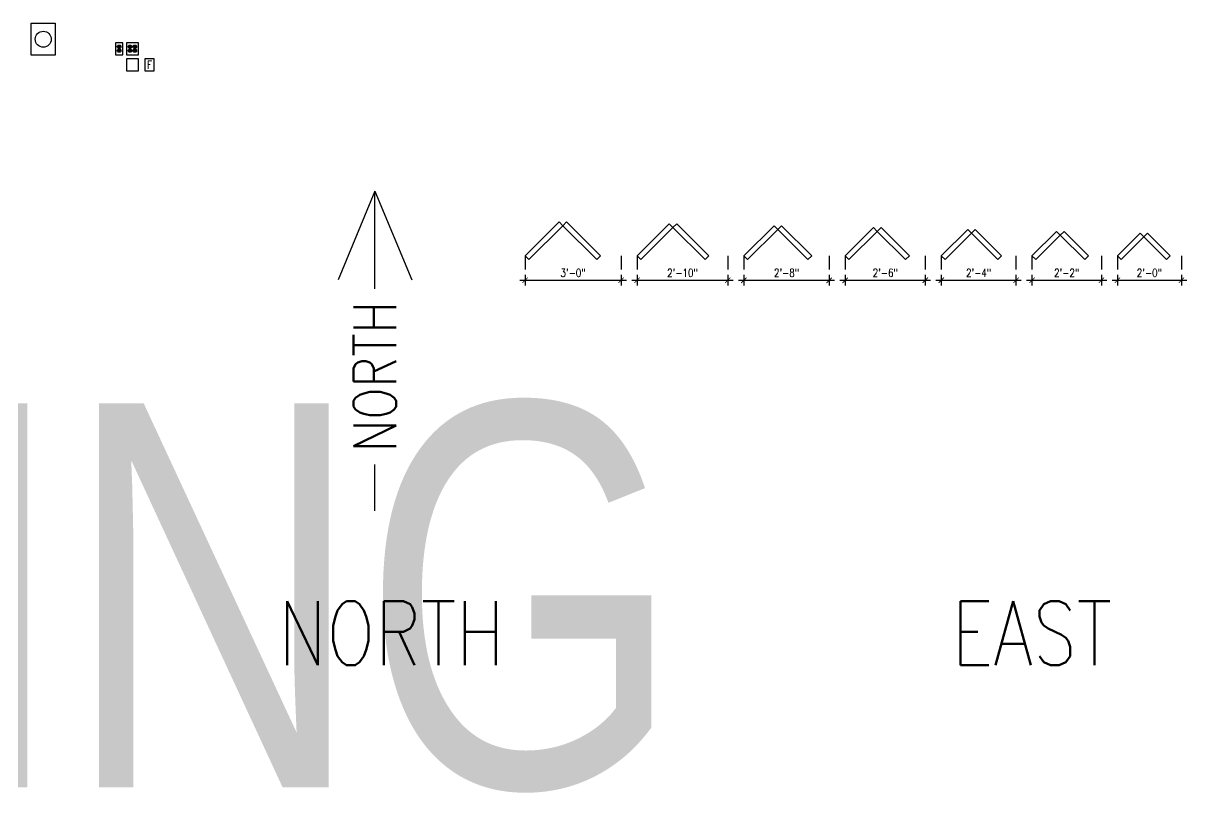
# Model space of a CAD drawing. Header units: inches. Extents: x -39 to 813, y -196 to 380.
# Drawn here: x 376.5 to 812.6, y -196.3 to 92.4 of the extents above; entities that cross this region are included whole.
import ezdxf
from ezdxf.enums import TextEntityAlignment as Align

# ---------------------------------------------------------------- set-up
doc = ezdxf.new("R2018")
doc.units = ezdxf.units.IN
doc.header["$LTSCALE"] = 0.5
doc.header["$MEASUREMENT"] = 0
doc.layers.get('Defpoints').update_dxf_attribs({"color": 27})
doc.layers.add('AB-DOOR', color=1, linetype='Continuous')
doc.layers.add('AB-ELEC', color=210, linetype='Continuous')
doc.layers.add('G-Anno-Nplt', color=4, linetype='Continuous', plot=False)
doc.styles.get("Standard").update_dxf_attribs({"font": 'romans.shx', "width": 0.8})
doc.dimstyles.new('3-8', dxfattribs={"dimscale": 32, "dimtxt": 0.09375, "dimasz": 0.0625, "dimexe": 0.0625, "dimexo": 0.0625, "dimgap": 0.03125, "dimtad": 1, "dimdec": 4, "dimzin": 3, "dimdsep": 46, "dimlunit": 4, "dimtxsty": 'Standard', "dimblk": 'ARCHTICK', "dimcen": 0.09375, "dimdle": 0.0625, "dimclrd": 2, "dimclre": 2, "dimclrt": 256, "dimazin": 2, "dimtfac": 0.75, "dimtdec": 4, "dimtmove": 1, "dimatfit": 2, "dimfxl": 1, "dimfrac": 2, "dimtolj": 1, "dimtzin": 0, "dimarcsym": 0})

# ---------------------------------------------------------------- blocks, each defined once
blk = doc.blocks.new('*U24')
at = {"lineweight": 30, "width": 0.8, "flags": 104}
blk.add_attdef('ELEVATION', text='', height=0.0938, dxfattribs=at).set_placement((0.1464, 0.0464), align=Align.BOTTOM_LEFT)
blk.add_attdef('ELEV_DESC', text='', height=0.0938, dxfattribs=at).set_placement((0.1464, -0.0464), align=Align.TOP_LEFT)
blk = doc.blocks.new('SiteNorth')
for p, q in [((0, 60), (-13.78, 26.74)), ((0, 60), (13.78, 26.74)), ((0, 23.36), (0, 60)), ((0, -60), (0, -42.54))]:
    blk.add_line(p, q)
at = {"width": 0.8}
blk.add_text('NORTH', height=16, rotation=90, dxfattribs=at).set_placement((0, -9.59), align=Align.MIDDLE_CENTER)
blk = doc.blocks.new('MeterElevation')
blk.add_lwpolyline([(-4.5, 6), (4.5, 6), (4.5, -6), (-4.5, -6)], close=True)
blk.add_circle((0, 0), 3)
blk = doc.blocks.new('_ArchTick')
at = {"color": 0, "linetype": 'ByBlock', "const_width": 0.15}
blk.add_lwpolyline([(-0.5, -0.5), (0.5, 0.5)], dxfattribs=at)
blk = doc.blocks.new('*D91')
at = {"color": 2, "lineweight": -2, "transparency": 16777216}
for p, q in [((562.57, -4.05), (602.57, -4.05)), ((564.57, -2), (564.57, -6.05)), ((600.57, -2), (600.57, -6.05))]:
    blk.add_line(p, q, dxfattribs=at)
at = {"layer": 'Defpoints', "color": 0, "transparency": 16777216}
for p in [(564.57, 0), (600.57, 0), (600.57, -4.05)]:
    blk.add_point(p, dxfattribs=at)
at = {"color": 2, "lineweight": -2, "transparency": 16777216, "xscale": 2, "yscale": 2, "zscale": 2, "rotation": 180}
blk.add_blockref('_ArchTick', (564.57, -4.05), dxfattribs=at)
at = {"color": 2, "lineweight": -2, "transparency": 16777216, "xscale": 2, "yscale": 2, "zscale": 2}
blk.add_blockref('_ArchTick', (600.57, -4.05), dxfattribs=at)
at = {"transparency": 16777216, "insert": (582.57, -1.26), "char_height": 3, "attachment_point": 5}
blk.add_mtext('\\A1;3\'-0"', dxfattribs=at)
blk = doc.blocks.new('*D92')
at = {"color": 2, "lineweight": -2, "transparency": 16777216}
for p, q in [((604.57, -4.05), (642.57, -4.05)), ((606.57, -2), (606.57, -6.05)), ((640.57, -2), (640.57, -6.05))]:
    blk.add_line(p, q, dxfattribs=at)
at = {"layer": 'Defpoints', "color": 0, "transparency": 16777216}
for p in [(606.57, 0), (640.57, 0), (640.57, -4.05)]:
    blk.add_point(p, dxfattribs=at)
at = {"color": 2, "lineweight": -2, "transparency": 16777216, "xscale": 2, "yscale": 2, "zscale": 2, "rotation": 180}
blk.add_blockref('_ArchTick', (606.57, -4.05), dxfattribs=at)
at = {"color": 2, "lineweight": -2, "transparency": 16777216, "xscale": 2, "yscale": 2, "zscale": 2}
blk.add_blockref('_ArchTick', (640.57, -4.05), dxfattribs=at)
at = {"transparency": 16777216, "insert": (623.57, -1.26), "char_height": 3, "attachment_point": 5}
blk.add_mtext('\\A1;2\'-10"', dxfattribs=at)
blk = doc.blocks.new('*D93')
at = {"color": 2, "lineweight": -2, "transparency": 16777216}
for p, q in [((644.57, -4.05), (680.57, -4.05)), ((646.57, -2), (646.57, -6.05)), ((678.57, -2), (678.57, -6.05))]:
    blk.add_line(p, q, dxfattribs=at)
at = {"layer": 'Defpoints', "color": 0, "transparency": 16777216}
for p in [(646.57, 0), (678.57, 0), (678.57, -4.05)]:
    blk.add_point(p, dxfattribs=at)
at = {"color": 2, "lineweight": -2, "transparency": 16777216, "xscale": 2, "yscale": 2, "zscale": 2, "rotation": 180}
blk.add_blockref('_ArchTick', (646.57, -4.05), dxfattribs=at)
at = {"color": 2, "lineweight": -2, "transparency": 16777216, "xscale": 2, "yscale": 2, "zscale": 2}
blk.add_blockref('_ArchTick', (678.57, -4.05), dxfattribs=at)
at = {"transparency": 16777216, "insert": (662.57, -1.26), "char_height": 3, "attachment_point": 5}
blk.add_mtext('\\A1;2\'-8"', dxfattribs=at)
blk = doc.blocks.new('*D94')
at = {"color": 2, "lineweight": -2, "transparency": 16777216}
for p, q in [((682.57, -4.05), (716.57, -4.05)), ((684.57, -2), (684.57, -6.05)), ((714.57, -2), (714.57, -6.05))]:
    blk.add_line(p, q, dxfattribs=at)
at = {"layer": 'Defpoints', "color": 0, "transparency": 16777216}
for p in [(684.57, 0), (714.57, 0), (714.57, -4.05)]:
    blk.add_point(p, dxfattribs=at)
at = {"color": 2, "lineweight": -2, "transparency": 16777216, "xscale": 2, "yscale": 2, "zscale": 2, "rotation": 180}
blk.add_blockref('_ArchTick', (684.57, -4.05), dxfattribs=at)
at = {"color": 2, "lineweight": -2, "transparency": 16777216, "xscale": 2, "yscale": 2, "zscale": 2}
blk.add_blockref('_ArchTick', (714.57, -4.05), dxfattribs=at)
at = {"transparency": 16777216, "insert": (699.57, -1.26), "char_height": 3, "attachment_point": 5}
blk.add_mtext('\\A1;2\'-6"', dxfattribs=at)
blk = doc.blocks.new('*D95')
at = {"color": 2, "lineweight": -2, "transparency": 16777216}
for p, q in [((718.57, -4.05), (750.57, -4.05)), ((720.57, -2), (720.57, -6.05)), ((748.57, -2), (748.57, -6.05))]:
    blk.add_line(p, q, dxfattribs=at)
at = {"layer": 'Defpoints', "color": 0, "transparency": 16777216}
for p in [(720.57, 0), (748.57, 0), (748.57, -4.05)]:
    blk.add_point(p, dxfattribs=at)
at = {"color": 2, "lineweight": -2, "transparency": 16777216, "xscale": 2, "yscale": 2, "zscale": 2, "rotation": 180}
blk.add_blockref('_ArchTick', (720.57, -4.05), dxfattribs=at)
at = {"color": 2, "lineweight": -2, "transparency": 16777216, "xscale": 2, "yscale": 2, "zscale": 2}
blk.add_blockref('_ArchTick', (748.57, -4.05), dxfattribs=at)
at = {"transparency": 16777216, "insert": (734.57, -1.26), "char_height": 3, "attachment_point": 5}
blk.add_mtext('\\A1;2\'-4"', dxfattribs=at)
blk = doc.blocks.new('*D96')
at = {"color": 2, "lineweight": -2, "transparency": 16777216}
for p, q in [((752.57, -4.05), (782.57, -4.05)), ((754.57, -2), (754.57, -6.05)), ((780.57, -2), (780.57, -6.05))]:
    blk.add_line(p, q, dxfattribs=at)
at = {"layer": 'Defpoints', "color": 0, "transparency": 16777216}
for p in [(754.57, 0), (780.57, 0), (780.57, -4.05)]:
    blk.add_point(p, dxfattribs=at)
at = {"color": 2, "lineweight": -2, "transparency": 16777216, "xscale": 2, "yscale": 2, "zscale": 2, "rotation": 180}
blk.add_blockref('_ArchTick', (754.57, -4.05), dxfattribs=at)
at = {"color": 2, "lineweight": -2, "transparency": 16777216, "xscale": 2, "yscale": 2, "zscale": 2}
blk.add_blockref('_ArchTick', (780.57, -4.05), dxfattribs=at)
at = {"transparency": 16777216, "insert": (767.57, -1.26), "char_height": 3, "attachment_point": 5}
blk.add_mtext('\\A1;2\'-2"', dxfattribs=at)
blk = doc.blocks.new('*D97')
at = {"color": 2, "lineweight": -2, "transparency": 16777216}
for p, q in [((784.57, -4.05), (812.57, -4.05)), ((786.57, -2), (786.57, -6.05)), ((810.57, -2), (810.57, -6.05))]:
    blk.add_line(p, q, dxfattribs=at)
at = {"layer": 'Defpoints', "color": 0, "transparency": 16777216}
for p in [(786.57, 0), (810.57, 0), (810.57, -4.05)]:
    blk.add_point(p, dxfattribs=at)
at = {"color": 2, "lineweight": -2, "transparency": 16777216, "xscale": 2, "yscale": 2, "zscale": 2, "rotation": 180}
blk.add_blockref('_ArchTick', (786.57, -4.05), dxfattribs=at)
at = {"color": 2, "lineweight": -2, "transparency": 16777216, "xscale": 2, "yscale": 2, "zscale": 2}
blk.add_blockref('_ArchTick', (810.57, -4.05), dxfattribs=at)
at = {"transparency": 16777216, "insert": (798.57, -1.26), "char_height": 3, "attachment_point": 5}
blk.add_mtext('\\A1;2\'-0"', dxfattribs=at)
blk = doc.blocks.new('1 Gang Rcpt Face')
blk.add_wipeout([(-1.38, -2.25), (-1.38, 2.25), (1.37, 2.25), (1.37, -2.25)])
for p, q in [((-0.26, 1.09), (-0.31, 1.09)), ((-0.31, 1.09), (-0.31, 0.72)), ((-0.31, 0.72), (-0.26, 0.72)), ((-0.26, 0.72), (-0.26, 1.09)), ((-0.1, 0.5), (-0.1, 0.41)), ((0.1, 0.41), (-0.1, 0.41)), ((0.1, 0.5), (0.1, 0.41)), ((0.31, 1.06), (0.26, 1.06)), ((0.26, 1.06), (0.26, 0.75)), ((0.31, 0.75), (0.26, 0.75)), ((0.31, 0.75), (0.31, 1.06)), ((-0.26, -0.41), (-0.31, -0.41)), ((-0.31, -0.41), (-0.31, -0.78)), ((-0.31, -0.78), (-0.26, -0.78)), ((-0.26, -0.78), (-0.26, -0.41)), ((-0.1, -1), (-0.1, -1.09)), ((0.1, -1.09), (-0.1, -1.09)), ((0.1, -1), (0.1, -1.09)), ((0.31, -0.44), (0.26, -0.44)), ((0.26, -0.44), (0.26, -0.75)), ((0.31, -0.75), (0.26, -0.75)), ((0.31, -0.75), (0.31, -0.44))]:
    blk.add_line(p, q)
blk.add_lwpolyline([(-1.38, -2.25), (1.37, -2.25), (1.37, 2.25), (-1.38, 2.25)], close=True)
for points in [[(0.39, 1.31, -0.502069), (0.39, 0.19), (-0.39, 0.19, -0.502069), (-0.39, 1.31)], [(0.39, -0.19, -0.502069), (0.39, -1.31), (-0.39, -1.31, -0.502069), (-0.39, -0.19)]]:
    blk.add_lwpolyline(points, format="xyb", close=True)
at = {"extrusion": (0, 0, -1)}
for centre in [(0, 0.5), (0, -1)]:
    blk.add_ellipse(centre, major_axis=(0.0987, 0), ratio=0.99996, start_param=3.141593, end_param=6.283185, dxfattribs=at)
at = {"layer": 'Defpoints'}
blk.add_point((0, 0), dxfattribs=at)
blk = doc.blocks.new('2 Gang Rcpt Face')
blk.add_wipeout([(-2.28, -2.25), (-2.28, 2.25), (2.28, 2.25), (2.28, -2.25)])
for p, q in [((-1.17, 1.09), (-1.21, 1.09)), ((-1.21, 1.09), (-1.21, 0.72)), ((-1.21, 0.72), (-1.17, 0.72)), ((-1.17, 0.72), (-1.17, 1.09)), ((-1, 0.5), (-1, 0.41)), ((-0.81, 0.41), (-1, 0.41)), ((-0.81, 0.5), (-0.81, 0.41)), ((-0.6, 1.06), (-0.65, 1.06)), ((-0.65, 1.06), (-0.65, 0.75)), ((-0.6, 0.75), (-0.65, 0.75)), ((-0.6, 0.75), (-0.6, 1.06)), ((0.65, 1.09), (0.6, 1.09)), ((0.6, 1.09), (0.6, 0.72)), ((0.6, 0.72), (0.65, 0.72)), ((0.65, 0.72), (0.65, 1.09)), ((0.81, 0.5), (0.81, 0.41)), ((1, 0.41), (0.81, 0.41)), ((1, 0.5), (1, 0.41)), ((1.21, 1.06), (1.17, 1.06)), ((1.17, 1.06), (1.17, 0.75)), ((1.21, 0.75), (1.17, 0.75)), ((1.21, 0.75), (1.21, 1.06)), ((-1.17, -0.41), (-1.21, -0.41)), ((-1.21, -0.41), (-1.21, -0.78)), ((-1.21, -0.78), (-1.17, -0.78)), ((-1.17, -0.78), (-1.17, -0.41)), ((-1, -1), (-1, -1.09)), ((-0.81, -1.09), (-1, -1.09)), ((-0.81, -1), (-0.81, -1.09)), ((-0.6, -0.44), (-0.65, -0.44)), ((-0.65, -0.44), (-0.65, -0.75)), ((-0.6, -0.75), (-0.65, -0.75)), ((-0.6, -0.75), (-0.6, -0.44)), ((0.65, -0.41), (0.6, -0.41)), ((0.6, -0.41), (0.6, -0.78)), ((0.6, -0.78), (0.65, -0.78)), ((0.65, -0.78), (0.65, -0.41)), ((0.81, -1), (0.81, -1.09)), ((1, -1.09), (0.81, -1.09)), ((1, -1), (1, -1.09)), ((1.21, -0.44), (1.17, -0.44)), ((1.17, -0.44), (1.17, -0.75)), ((1.21, -0.75), (1.17, -0.75)), ((1.21, -0.75), (1.21, -0.44))]:
    blk.add_line(p, q)
blk.add_lwpolyline([(-2.28, -2.25), (2.28, -2.25), (2.28, 2.25), (-2.28, 2.25)], close=True)
for points in [[(-0.52, 1.31, -0.502069), (-0.52, 0.19), (-1.29, 0.19, -0.502069), (-1.29, 1.31)], [(1.29, 1.31, -0.502069), (1.29, 0.19), (0.52, 0.19, -0.502069), (0.52, 1.31)], [(-0.52, -0.19, -0.502069), (-0.52, -1.31), (-1.29, -1.31, -0.502069), (-1.29, -0.19)], [(1.29, -0.19, -0.502069), (1.29, -1.31), (0.52, -1.31, -0.502069), (0.52, -0.19)]]:
    blk.add_lwpolyline(points, format="xyb", close=True)
at = {"extrusion": (0, 0, -1)}
for centre in [(-0.91, 0.5), (0.91, 0.5), (-0.91, -1), (0.91, -1)]:
    blk.add_ellipse(centre, major_axis=(0.0987, 0), ratio=0.99996, start_param=3.141593, end_param=6.283185, dxfattribs=at)
at = {"layer": 'Defpoints'}
blk.add_point((0, 0), dxfattribs=at)
blk = doc.blocks.new('2 Gang J Box')
blk.add_wipeout([(-2.28125, -2.25), (-2.28125, 2.25), (2.28125, 2.25), (2.28125, -2.25)])
blk.add_lwpolyline([(-2.28125, -2.25), (2.28125, -2.25), (2.28125, 2.25), (-2.28125, 2.25)], close=True)
at = {"layer": 'Defpoints'}
blk.add_point((0, 0), dxfattribs=at)
blk = doc.blocks.new('FIRE PULL')
blk.add_wipeout([(-1.71, -2.25), (-1.71, 2.25), (1.71, 2.25), (1.71, -2.25)])
blk.add_lwpolyline([(-1.71, -2.25), (1.71, -2.25), (1.71, 2.25), (-1.71, 2.25)], close=True)
at = {"layer": 'Defpoints'}
blk.add_point((0, 0), dxfattribs=at)
at = {"width": 0.8}
blk.add_text('F', height=3, dxfattribs=at).set_placement((0, 0), align=Align.MIDDLE_CENTER)
blk = doc.blocks.new('ElevCardinalLabels')
at = {"layer": 'Defpoints', "width": 0.8}
for s, p in [('NORTH', (480, 0)), ('EAST', (720, 0))]:
    blk.add_text(s, height=24, dxfattribs=at).set_placement(p, align=Align.MIDDLE_CENTER)

msp = doc.modelspace()

# ---------------------------------------------------------------- linework, layer by layer
for p, q in [((564.56624, 5.11113), (564.56624, 0)), ((600.56624, 5.11113), (600.56624, 0)), ((606.56624, 5.11113), (606.56624, 0)), ((640.56624, 5.11113), (640.56624, 0)), ((646.56624, 5.11113), (646.56624, 0)), ((678.56624, 5.11113), (678.56624, 0)), ((684.56624, 5.11113), (684.56624, 0)), ((714.56624, 5.11113), (714.56624, 0)), ((720.56624, 5.11113), (720.56624, 0)), ((748.56624, 5.11113), (748.56624, 0)), ((754.56624, 5.11113), (754.56624, 0)), ((780.56624, 5.11113), (780.56624, 0)), ((786.56624, 5.11113), (786.56624, 0)), ((810.56624, 5.11113), (810.56624, 0))]:
    msp.add_line(p, q)
at = {"layer": 'AB-DOOR'}
for points in [[(564.56624, 5.11113), (577.29416, 17.83905), (578.70838, 16.42484), (565.98045, 3.69692)], [(592.85051, 5.11113), (580.12259, 17.83905), (578.70838, 16.42484), (591.4363, 3.69692)], [(606.56624, 5.11113), (618.58706, 17.13194), (620.00127, 15.71773), (607.98045, 3.69692)], [(633.4363, 5.11113), (621.41548, 17.13194), (620.00127, 15.71773), (632.02208, 3.69692)], [(646.56624, 5.11113), (657.87995, 16.42484), (659.29416, 15.01062), (647.98045, 3.69692)], [(672.02208, 5.11113), (660.70838, 16.42484), (659.29416, 15.01062), (670.60787, 3.69692)], [(684.56624, 5.11113), (695.17284, 15.71773), (696.58706, 14.30352), (685.98045, 3.69692)], [(708.60787, 5.11113), (698.00127, 15.71773), (696.58706, 14.30352), (707.19366, 3.69692)], [(720.56624, 5.11113), (730.46573, 15.01062), (731.87995, 13.59641), (721.98045, 3.69692)], [(743.19366, 5.11113), (733.29416, 15.01062), (731.87995, 13.59641), (741.77944, 3.69692)], [(754.56624, 5.11113), (763.75863, 14.30352), (765.17284, 12.8893), (755.98045, 3.69692)], [(775.77944, 5.11113), (766.58706, 14.30352), (765.17284, 12.8893), (774.36523, 3.69692)], [(786.56624, 5.11113), (795.05152, 13.59641), (796.46573, 12.1822), (787.98045, 3.69692)], [(806.36523, 5.11113), (797.87995, 13.59641), (796.46573, 12.1822), (804.95102, 3.69692)]]:
    msp.add_lwpolyline(points, close=True, dxfattribs=at)

# ---------------------------------------------------------------- block references
for name, p in [('1 Gang Rcpt Face', (412.41244, 82.79077)), ('FIRE PULL', (423.81465, 76.79077)), ('ElevCardinalLabels', (34.49107, -136.4375))]:
    msp.add_blockref(name, p)
at = {"layer": 'AB-ELEC'}
msp.add_blockref('MeterElevation', (384, 86.35107), dxfattribs=at)
at = {"layer": 'Defpoints'}
msp.add_blockref('SiteNorth', (508.31085, -30.56815), dxfattribs=at)
at = {"layer": 'G-Anno-Nplt'}
ref = msp.add_blockref('*U24', (0, -48), dxfattribs=dict(at, xscale=48.00000000000002, yscale=48.00000000000002, zscale=48.00000000000002))
lines = msp.add_mtext('\\W0.8000;CEILING', dxfattribs={"layer": '0', "insert": (7.02864, -50.2263), "char_height": 144, "attachment_point": 1})
ref.add_attrib('ELEV_DESC', '', (7.02864, -50.2263), dxfattribs={"flags": 104}).embed_mtext(lines)

# ---------------------------------------------------------------- dimensions: what is measured, and where the dimension line sits
for base, p1, p2, picture, middle in [((600.56624, -4.04594), (564.56624, 0), (600.56624, 0), '*D91', (582.56624, -1.26023)), ((640.56624, -4.04594), (606.56624, 0), (640.56624, 0), '*D92', (623.56624, -1.26023)), ((678.56624, -4.04594), (646.56624, 0), (678.56624, 0), '*D93', (662.56624, -1.26023)), ((714.56624, -4.04594), (684.56624, 0), (714.56624, 0), '*D94', (699.56624, -1.26023)), ((748.56624, -4.04594), (720.56624, 0), (748.56624, 0), '*D95', (734.56624, -1.26023)), ((780.56624, -4.04594), (754.56624, 0), (780.56624, 0), '*D96', (767.56624, -1.26023)), ((810.56624, -4.04594), (786.56624, 0), (810.56624, 0), '*D97', (798.56624, -1.26023))]:
    dim = msp.add_linear_dim(base=base, p1=p1, p2=p2, dimstyle='3-8')
    dim.commit()
    dim.dimension.update_dxf_attribs({"geometry": picture, "text_midpoint": middle})

# ---------------------------------------------------------------- next in the draw order: block references
msp.add_blockref('2 Gang Rcpt Face', (417.41244, 82.79077))

# ---------------------------------------------------------------- next in the draw order: block references
msp.add_blockref('2 Gang J Box', (417.41244, 76.79077))

doc.saveas('drawing.dxf')
